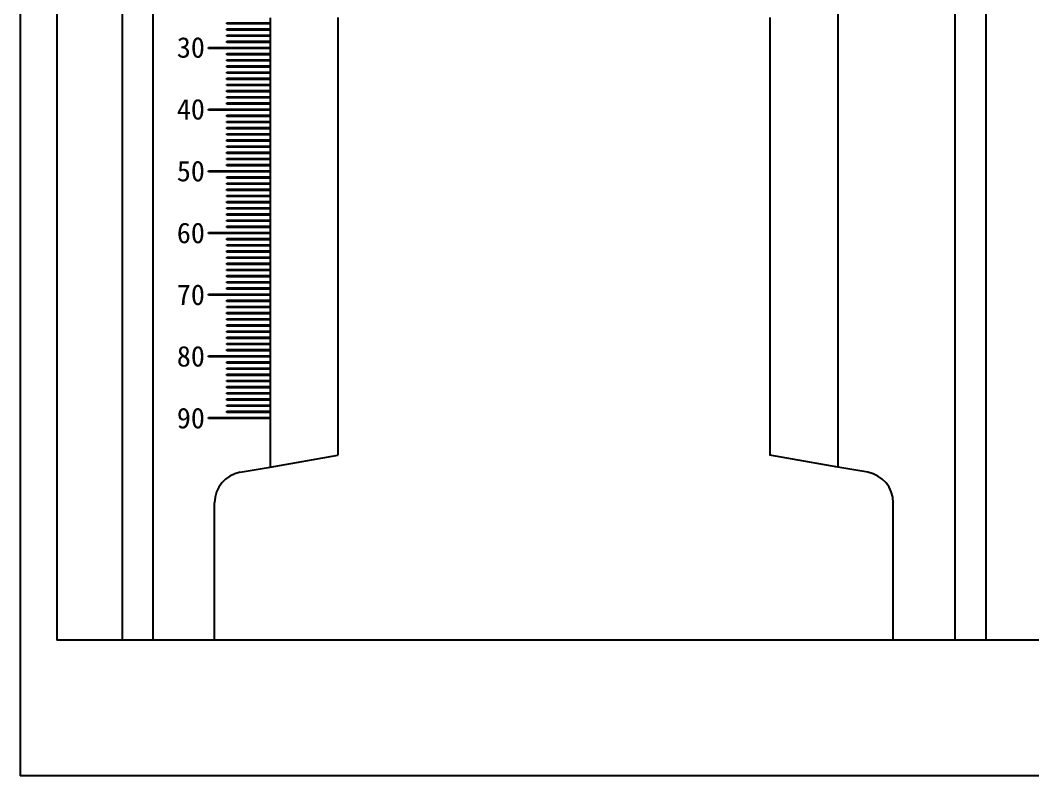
# Model space of a CAD drawing. Header units: millimetres. Extents: x 2312 to 3992, y 755 to 1943.
# Drawn here: x 3403.5 to 3501.7, y 1356.3 to 1429.6 of the extents above; entities that cross this region are included whole.
import ezdxf

# ---------------------------------------------------------------- set-up
doc = ezdxf.new("R2010")
doc.units = ezdxf.units.MM
doc.styles.get("Standard").update_dxf_attribs({"font": 'arial.ttf'})

msp = doc.modelspace()

# ---------------------------------------------------------------- linework, layer by layer
at = {"color": 7, "linetype": 'Continuous', "lineweight": 25}
for p, q in [((3403.524, 1523.884), (3403.524, 1356.304)), ((3407.085, 1513.111), (3407.085, 1369.471)), ((3413.399, 1513.111), (3413.399, 1369.471)), ((3416.391, 1513.111), (3416.391, 1369.471)), ((3494.196, 1513.111), (3494.196, 1369.471)), ((3497.189, 1513.111), (3497.189, 1369.471)), ((3482.825, 1503.499), (3482.825, 1386.265)), ((3423.573, 1429.381), (3427.763, 1429.381)), ((3423.573, 1429.261), (3423.573, 1429.381)), ((3427.763, 1429.261), (3423.573, 1429.261)), ((3427.763, 1429.86), (3427.763, 1429.381)), ((3427.763, 1429.381), (3427.763, 1429.261)), ((3427.763, 1429.261), (3427.763, 1428.783)), ((3434.346, 1429.897), (3434.346, 1387.426)), ((3476.241, 1429.897), (3476.241, 1387.426)), ((3423.573, 1428.783), (3427.763, 1428.783)), ((3423.573, 1428.663), (3423.573, 1428.783)), ((3427.763, 1428.663), (3423.573, 1428.663)), ((3423.573, 1428.184), (3427.763, 1428.184)), ((3423.573, 1428.064), (3423.573, 1428.184)), ((3427.763, 1428.783), (3427.763, 1428.663)), ((3427.763, 1428.663), (3427.763, 1428.184)), ((3427.763, 1428.184), (3427.763, 1428.064)), ((3427.763, 1428.064), (3423.573, 1428.064)), ((3423.573, 1427.586), (3427.763, 1427.586)), ((3423.573, 1427.466), (3423.573, 1427.586)), ((3427.763, 1427.466), (3423.573, 1427.466)), ((3427.763, 1428.064), (3427.763, 1427.586)), ((3427.763, 1427.586), (3427.763, 1427.466)), ((3427.763, 1427.466), (3427.763, 1426.987)), ((3421.778, 1426.987), (3427.763, 1426.987)), ((3421.778, 1426.867), (3421.778, 1426.987)), ((3427.763, 1426.867), (3421.778, 1426.867)), ((3423.573, 1426.389), (3427.763, 1426.389)), ((3423.573, 1426.269), (3423.573, 1426.389)), ((3427.763, 1426.269), (3423.573, 1426.269)), ((3427.763, 1426.987), (3427.763, 1426.867)), ((3427.763, 1426.867), (3427.763, 1426.389)), ((3427.763, 1426.389), (3427.763, 1426.269)), ((3427.763, 1426.269), (3427.763, 1425.79)), ((3423.573, 1425.79), (3427.763, 1425.79)), ((3423.573, 1425.67), (3423.573, 1425.79)), ((3427.763, 1425.67), (3423.573, 1425.67)), ((3427.763, 1425.79), (3427.763, 1425.67)), ((3427.763, 1425.67), (3427.763, 1425.192)), ((3423.573, 1425.192), (3427.763, 1425.192)), ((3423.573, 1425.072), (3423.573, 1425.192)), ((3427.763, 1425.072), (3423.573, 1425.072)), ((3423.573, 1424.593), (3427.763, 1424.593)), ((3423.573, 1424.473), (3423.573, 1424.593)), ((3427.763, 1424.473), (3423.573, 1424.473)), ((3427.763, 1425.192), (3427.763, 1425.072)), ((3427.763, 1425.072), (3427.763, 1424.593)), ((3427.763, 1424.593), (3427.763, 1424.473)), ((3427.763, 1424.473), (3427.763, 1423.995)), ((3423.573, 1423.995), (3427.763, 1423.995)), ((3423.573, 1423.875), (3423.573, 1423.995)), ((3427.763, 1423.875), (3423.573, 1423.875)), ((3423.573, 1423.396), (3427.763, 1423.396)), ((3423.573, 1423.276), (3423.573, 1423.396)), ((3427.763, 1423.276), (3423.573, 1423.276)), ((3427.763, 1423.995), (3427.763, 1423.875)), ((3427.763, 1423.875), (3427.763, 1423.396)), ((3427.763, 1423.396), (3427.763, 1423.276)), ((3427.763, 1423.276), (3427.763, 1422.798)), ((3423.573, 1422.798), (3427.763, 1422.798)), ((3423.573, 1422.678), (3423.573, 1422.798)), ((3427.763, 1422.678), (3423.573, 1422.678)), ((3427.763, 1422.798), (3427.763, 1422.678)), ((3427.763, 1422.678), (3427.763, 1422.199)), ((3423.573, 1422.199), (3427.763, 1422.199)), ((3423.573, 1422.079), (3423.573, 1422.199)), ((3427.763, 1422.079), (3423.573, 1422.079)), ((3423.573, 1421.601), (3427.763, 1421.601)), ((3423.573, 1421.481), (3423.573, 1421.601)), ((3427.763, 1421.481), (3423.573, 1421.481)), ((3427.763, 1422.199), (3427.763, 1422.079)), ((3427.763, 1422.079), (3427.763, 1421.601)), ((3427.763, 1421.601), (3427.763, 1421.481)), ((3427.763, 1421.481), (3427.763, 1421.002)), ((3421.778, 1421.002), (3427.763, 1421.002)), ((3421.778, 1420.882), (3421.778, 1421.002)), ((3427.763, 1420.882), (3421.778, 1420.882)), ((3423.573, 1420.404), (3427.763, 1420.404)), ((3423.573, 1420.284), (3423.573, 1420.404)), ((3427.763, 1421.002), (3427.763, 1420.882)), ((3427.763, 1420.882), (3427.763, 1420.404)), ((3427.763, 1420.404), (3427.763, 1420.284)), ((3427.763, 1420.284), (3423.573, 1420.284)), ((3423.573, 1419.805), (3427.763, 1419.805)), ((3423.573, 1419.685), (3423.573, 1419.805)), ((3427.763, 1419.685), (3423.573, 1419.685)), ((3427.763, 1420.284), (3427.763, 1419.805)), ((3427.763, 1419.805), (3427.763, 1419.685)), ((3427.763, 1419.685), (3427.763, 1419.207)), ((3423.573, 1419.207), (3427.763, 1419.207)), ((3423.573, 1419.087), (3423.573, 1419.207)), ((3427.763, 1419.087), (3423.573, 1419.087)), ((3423.573, 1418.608), (3427.763, 1418.608)), ((3423.573, 1418.488), (3423.573, 1418.608)), ((3427.763, 1418.488), (3423.573, 1418.488)), ((3427.763, 1419.207), (3427.763, 1419.087)), ((3427.763, 1419.087), (3427.763, 1418.608)), ((3427.763, 1418.608), (3427.763, 1418.488)), ((3427.763, 1418.488), (3427.763, 1418.01)), ((3423.573, 1418.01), (3427.763, 1418.01)), ((3423.573, 1417.89), (3423.573, 1418.01)), ((3427.763, 1417.89), (3423.573, 1417.89)), ((3423.573, 1417.411), (3427.763, 1417.411)), ((3423.573, 1417.291), (3423.573, 1417.411)), ((3427.763, 1418.01), (3427.763, 1417.89)), ((3427.763, 1417.89), (3427.763, 1417.411)), ((3427.763, 1417.411), (3427.763, 1417.291)), ((3427.763, 1417.291), (3423.573, 1417.291)), ((3423.573, 1416.813), (3427.763, 1416.813)), ((3423.573, 1416.693), (3423.573, 1416.813)), ((3427.763, 1416.693), (3423.573, 1416.693)), ((3427.763, 1417.291), (3427.763, 1416.813)), ((3427.763, 1416.813), (3427.763, 1416.693)), ((3427.763, 1416.693), (3427.763, 1416.214)), ((3423.573, 1416.214), (3427.763, 1416.214)), ((3423.573, 1416.094), (3423.573, 1416.214)), ((3427.763, 1416.094), (3423.573, 1416.094)), ((3423.573, 1415.616), (3427.763, 1415.616)), ((3423.573, 1415.496), (3423.573, 1415.616)), ((3427.763, 1415.496), (3423.573, 1415.496)), ((3427.763, 1416.214), (3427.763, 1416.094)), ((3427.763, 1416.094), (3427.763, 1415.616)), ((3427.763, 1415.616), (3427.763, 1415.496)), ((3427.763, 1415.496), (3427.763, 1415.017)), ((3421.778, 1415.017), (3427.763, 1415.017)), ((3421.778, 1414.897), (3421.778, 1415.017)), ((3427.763, 1414.897), (3421.778, 1414.897)), ((3423.573, 1414.419), (3427.763, 1414.419)), ((3423.573, 1414.299), (3423.573, 1414.419)), ((3427.763, 1415.017), (3427.763, 1414.897)), ((3427.763, 1414.897), (3427.763, 1414.419)), ((3427.763, 1414.419), (3427.763, 1414.299)), ((3427.763, 1414.299), (3423.573, 1414.299)), ((3423.573, 1413.82), (3427.763, 1413.82)), ((3423.573, 1413.7), (3423.573, 1413.82)), ((3427.763, 1413.7), (3423.573, 1413.7)), ((3427.763, 1414.299), (3427.763, 1413.82)), ((3427.763, 1413.82), (3427.763, 1413.7)), ((3427.763, 1413.7), (3427.763, 1413.222)), ((3423.573, 1413.222), (3427.763, 1413.222)), ((3423.573, 1413.102), (3423.573, 1413.222)), ((3427.763, 1413.102), (3423.573, 1413.102)), ((3423.573, 1412.623), (3427.763, 1412.623)), ((3423.573, 1412.503), (3423.573, 1412.623)), ((3427.763, 1412.503), (3423.573, 1412.503)), ((3427.763, 1413.222), (3427.763, 1413.102)), ((3427.763, 1413.102), (3427.763, 1412.623)), ((3427.763, 1412.623), (3427.763, 1412.503)), ((3427.763, 1412.503), (3427.763, 1412.025)), ((3423.573, 1412.025), (3427.763, 1412.025)), ((3423.573, 1411.905), (3423.573, 1412.025)), ((3427.763, 1411.905), (3423.573, 1411.905)), ((3427.763, 1412.025), (3427.763, 1411.905)), ((3427.763, 1411.905), (3427.763, 1411.426)), ((3423.573, 1411.426), (3427.763, 1411.426)), ((3423.573, 1411.306), (3423.573, 1411.426)), ((3427.763, 1411.306), (3423.573, 1411.306)), ((3423.573, 1410.828), (3427.763, 1410.828)), ((3423.573, 1410.708), (3423.573, 1410.828)), ((3427.763, 1410.708), (3423.573, 1410.708)), ((3427.763, 1411.426), (3427.763, 1411.306)), ((3427.763, 1411.306), (3427.763, 1410.828)), ((3427.763, 1410.828), (3427.763, 1410.708)), ((3427.763, 1410.708), (3427.763, 1410.229)), ((3423.573, 1410.229), (3427.763, 1410.229)), ((3423.573, 1410.109), (3423.573, 1410.229)), ((3427.763, 1410.109), (3423.573, 1410.109)), ((3423.573, 1409.631), (3427.763, 1409.631)), ((3423.573, 1409.511), (3423.573, 1409.631)), ((3427.763, 1409.511), (3423.573, 1409.511)), ((3427.763, 1410.229), (3427.763, 1410.109)), ((3427.763, 1410.109), (3427.763, 1409.631)), ((3427.763, 1409.631), (3427.763, 1409.511)), ((3427.763, 1409.511), (3427.763, 1409.032)), ((3421.778, 1409.032), (3427.763, 1409.032)), ((3421.778, 1408.912), (3421.778, 1409.032)), ((3427.763, 1408.912), (3421.778, 1408.912)), ((3427.763, 1409.032), (3427.763, 1408.912)), ((3427.763, 1408.912), (3427.763, 1408.434)), ((3423.573, 1408.434), (3427.763, 1408.434)), ((3423.573, 1408.314), (3423.573, 1408.434)), ((3427.763, 1408.314), (3423.573, 1408.314)), ((3423.573, 1407.835), (3427.763, 1407.835)), ((3423.573, 1407.715), (3423.573, 1407.835)), ((3427.763, 1407.715), (3423.573, 1407.715)), ((3427.763, 1408.434), (3427.763, 1408.314)), ((3427.763, 1408.314), (3427.763, 1407.835)), ((3427.763, 1407.835), (3427.763, 1407.715)), ((3427.763, 1407.715), (3427.763, 1407.237)), ((3423.573, 1407.237), (3427.763, 1407.237)), ((3423.573, 1407.117), (3423.573, 1407.237)), ((3427.763, 1407.117), (3423.573, 1407.117)), ((3423.573, 1406.638), (3427.763, 1406.638)), ((3423.573, 1406.518), (3423.573, 1406.638)), ((3427.763, 1407.237), (3427.763, 1407.117)), ((3427.763, 1407.117), (3427.763, 1406.638)), ((3427.763, 1406.638), (3427.763, 1406.518)), ((3427.763, 1406.518), (3423.573, 1406.518)), ((3423.573, 1406.04), (3427.763, 1406.04)), ((3423.573, 1405.92), (3423.573, 1406.04)), ((3427.763, 1405.92), (3423.573, 1405.92)), ((3427.763, 1406.518), (3427.763, 1406.04)), ((3427.763, 1406.04), (3427.763, 1405.92)), ((3427.763, 1405.92), (3427.763, 1405.441)), ((3423.573, 1405.441), (3427.763, 1405.441)), ((3423.573, 1405.321), (3423.573, 1405.441)), ((3427.763, 1405.321), (3423.573, 1405.321)), ((3423.573, 1404.843), (3427.763, 1404.843)), ((3423.573, 1404.723), (3423.573, 1404.843)), ((3427.763, 1404.723), (3423.573, 1404.723)), ((3427.763, 1405.441), (3427.763, 1405.321)), ((3427.763, 1405.321), (3427.763, 1404.843)), ((3427.763, 1404.843), (3427.763, 1404.723)), ((3427.763, 1404.723), (3427.763, 1404.244)), ((3423.573, 1404.244), (3427.763, 1404.244)), ((3423.573, 1404.124), (3423.573, 1404.244)), ((3427.763, 1404.124), (3423.573, 1404.124)), ((3423.573, 1403.646), (3427.763, 1403.646)), ((3423.573, 1403.526), (3423.573, 1403.646)), ((3427.763, 1404.244), (3427.763, 1404.124)), ((3427.763, 1404.124), (3427.763, 1403.646)), ((3427.763, 1403.646), (3427.763, 1403.526)), ((3421.778, 1403.047), (3427.763, 1403.047)), ((3421.778, 1402.927), (3421.778, 1403.047)), ((3427.763, 1402.927), (3421.778, 1402.927)), ((3427.763, 1403.526), (3423.573, 1403.526)), ((3427.763, 1403.526), (3427.763, 1403.047)), ((3427.763, 1403.047), (3427.763, 1402.927)), ((3427.763, 1402.927), (3427.763, 1402.449)), ((3423.573, 1402.449), (3427.763, 1402.449)), ((3423.573, 1402.329), (3423.573, 1402.449)), ((3427.763, 1402.329), (3423.573, 1402.329)), ((3423.573, 1401.85), (3427.763, 1401.85)), ((3423.573, 1401.73), (3423.573, 1401.85)), ((3427.763, 1401.73), (3423.573, 1401.73)), ((3427.763, 1402.449), (3427.763, 1402.329)), ((3427.763, 1402.329), (3427.763, 1401.85)), ((3427.763, 1401.85), (3427.763, 1401.73)), ((3427.763, 1401.73), (3427.763, 1401.252)), ((3423.573, 1401.252), (3427.763, 1401.252)), ((3423.573, 1401.132), (3423.573, 1401.252)), ((3427.763, 1401.132), (3423.573, 1401.132)), ((3427.763, 1401.252), (3427.763, 1401.132)), ((3427.763, 1401.132), (3427.763, 1400.653)), ((3423.573, 1400.653), (3427.763, 1400.653)), ((3423.573, 1400.533), (3423.573, 1400.653)), ((3427.763, 1400.533), (3423.573, 1400.533)), ((3423.573, 1400.055), (3427.763, 1400.055)), ((3423.573, 1399.935), (3423.573, 1400.055)), ((3427.763, 1399.935), (3423.573, 1399.935)), ((3427.763, 1400.653), (3427.763, 1400.533)), ((3427.763, 1400.533), (3427.763, 1400.055)), ((3427.763, 1400.055), (3427.763, 1399.935)), ((3427.763, 1399.935), (3427.763, 1399.456)), ((3423.573, 1399.456), (3427.763, 1399.456)), ((3423.573, 1399.336), (3423.573, 1399.456)), ((3427.763, 1399.336), (3423.573, 1399.336)), ((3423.573, 1398.858), (3427.763, 1398.858)), ((3423.573, 1398.738), (3423.573, 1398.858)), ((3427.763, 1398.738), (3423.573, 1398.738)), ((3427.763, 1399.456), (3427.763, 1399.336)), ((3427.763, 1399.336), (3427.763, 1398.858)), ((3427.763, 1398.858), (3427.763, 1398.738)), ((3427.763, 1398.738), (3427.763, 1398.259)), ((3423.573, 1398.259), (3427.763, 1398.259)), ((3423.573, 1398.139), (3423.573, 1398.259)), ((3427.763, 1398.139), (3423.573, 1398.139)), ((3427.763, 1398.259), (3427.763, 1398.139)), ((3427.763, 1398.139), (3427.763, 1397.661)), ((3421.778, 1397.062), (3427.763, 1397.062)), ((3421.778, 1396.942), (3421.778, 1397.062)), ((3427.763, 1396.942), (3421.778, 1396.942)), ((3423.573, 1397.661), (3427.763, 1397.661)), ((3423.573, 1397.541), (3423.573, 1397.661)), ((3427.763, 1397.541), (3423.573, 1397.541)), ((3427.763, 1397.661), (3427.763, 1397.541)), ((3427.763, 1397.541), (3427.763, 1397.062)), ((3427.763, 1397.062), (3427.763, 1396.942)), ((3427.763, 1396.942), (3427.763, 1396.464)), ((3423.573, 1396.464), (3427.763, 1396.464)), ((3423.573, 1396.344), (3423.573, 1396.464)), ((3427.763, 1396.344), (3423.573, 1396.344)), ((3423.573, 1395.865), (3427.763, 1395.865)), ((3423.573, 1395.745), (3423.573, 1395.865)), ((3427.763, 1395.745), (3423.573, 1395.745)), ((3427.763, 1396.464), (3427.763, 1396.344)), ((3427.763, 1396.344), (3427.763, 1395.865)), ((3427.763, 1395.865), (3427.763, 1395.745)), ((3427.763, 1395.745), (3427.763, 1395.267)), ((3423.573, 1395.267), (3427.763, 1395.267)), ((3423.573, 1395.147), (3423.573, 1395.267)), ((3427.763, 1395.147), (3423.573, 1395.147)), ((3427.763, 1395.267), (3427.763, 1395.147)), ((3427.763, 1395.147), (3427.763, 1394.668)), ((3423.573, 1394.668), (3427.763, 1394.668)), ((3423.573, 1394.548), (3423.573, 1394.668)), ((3427.763, 1394.548), (3423.573, 1394.548)), ((3423.573, 1394.07), (3427.763, 1394.07)), ((3423.573, 1393.95), (3423.573, 1394.07)), ((3427.763, 1393.95), (3423.573, 1393.95)), ((3427.763, 1394.668), (3427.763, 1394.548)), ((3427.763, 1394.548), (3427.763, 1394.07)), ((3427.763, 1394.07), (3427.763, 1393.95)), ((3427.763, 1393.95), (3427.763, 1393.471)), ((3423.573, 1393.471), (3427.763, 1393.471)), ((3423.573, 1393.351), (3423.573, 1393.471)), ((3427.763, 1393.351), (3423.573, 1393.351)), ((3423.573, 1392.873), (3427.763, 1392.873)), ((3423.573, 1392.753), (3423.573, 1392.873)), ((3427.763, 1393.471), (3427.763, 1393.351)), ((3427.763, 1393.351), (3427.763, 1392.873)), ((3427.763, 1392.873), (3427.763, 1392.753)), ((3427.763, 1392.753), (3423.573, 1392.753)), ((3423.573, 1392.274), (3427.763, 1392.274)), ((3423.573, 1392.154), (3423.573, 1392.274)), ((3427.763, 1392.154), (3423.573, 1392.154)), ((3427.763, 1392.753), (3427.763, 1392.274)), ((3427.763, 1392.274), (3427.763, 1392.154)), ((3427.763, 1392.154), (3427.763, 1391.676)), ((3421.778, 1391.077), (3427.763, 1391.077)), ((3421.778, 1390.957), (3421.778, 1391.077)), ((3427.763, 1390.957), (3421.778, 1390.957)), ((3423.573, 1391.676), (3427.763, 1391.676)), ((3423.573, 1391.556), (3423.573, 1391.676)), ((3427.763, 1391.556), (3423.573, 1391.556)), ((3427.763, 1391.676), (3427.763, 1391.556)), ((3427.763, 1391.556), (3427.763, 1391.077)), ((3427.763, 1391.077), (3427.763, 1390.957)), ((3427.763, 1390.957), (3427.763, 1386.265)), ((3427.763, 1386.265), (3434.346, 1387.426)), ((3482.825, 1386.265), (3476.241, 1387.426)), ((3424.849, 1385.752), (3427.763, 1386.265)), ((3485.738, 1385.752), (3482.825, 1386.265)), ((3422.376, 1369.471), (3422.376, 1382.805)), ((3488.211, 1369.471), (3488.211, 1382.805)), ((3503.503, 1369.471), (3407.085, 1369.471)), ((3507.064, 1356.304), (3403.524, 1356.304))]:
    msp.add_line(p, q, dxfattribs=at)
for centre, radius, start, end in [((3425.369, 1382.805), 2.992, 100, 180), ((3485.219, 1382.805), 2.993, 0, 80)]:
    msp.add_arc(centre, radius, start, end, dxfattribs=at)

# ---------------------------------------------------------------- texts
at = {"linetype": 'ByBlock', "char_height": 2, "attachment_point": 1}
for s, insert in [('{\\fSimSun|b0|i0|c134|p2;30}', (3418.715, 1427.984)), ('{\\fSimSun|b0|i0|c134|p2;40}', (3418.715, 1421.984)), ('{\\fSimSun|b0|i0|c134|p2;50}', (3418.715, 1415.984)), ('{\\fSimSun|b0|i0|c134|p2;60}', (3418.715, 1409.984)), ('{\\fSimSun|b0|i0|c134|p2;70}', (3418.715, 1403.984)), ('{\\fSimSun|b0|i0|c134|p2;80}', (3418.715, 1398.014)), ('{\\fSimSun|b0|i0|c134|p2;90}', (3418.715, 1392.014))]:
    msp.add_mtext_dynamic_manual_height_columns(s, width=3.84209, gutter_width=1, heights=[0], dxfattribs=dict(at, insert=insert))

doc.saveas('drawing.dxf')
